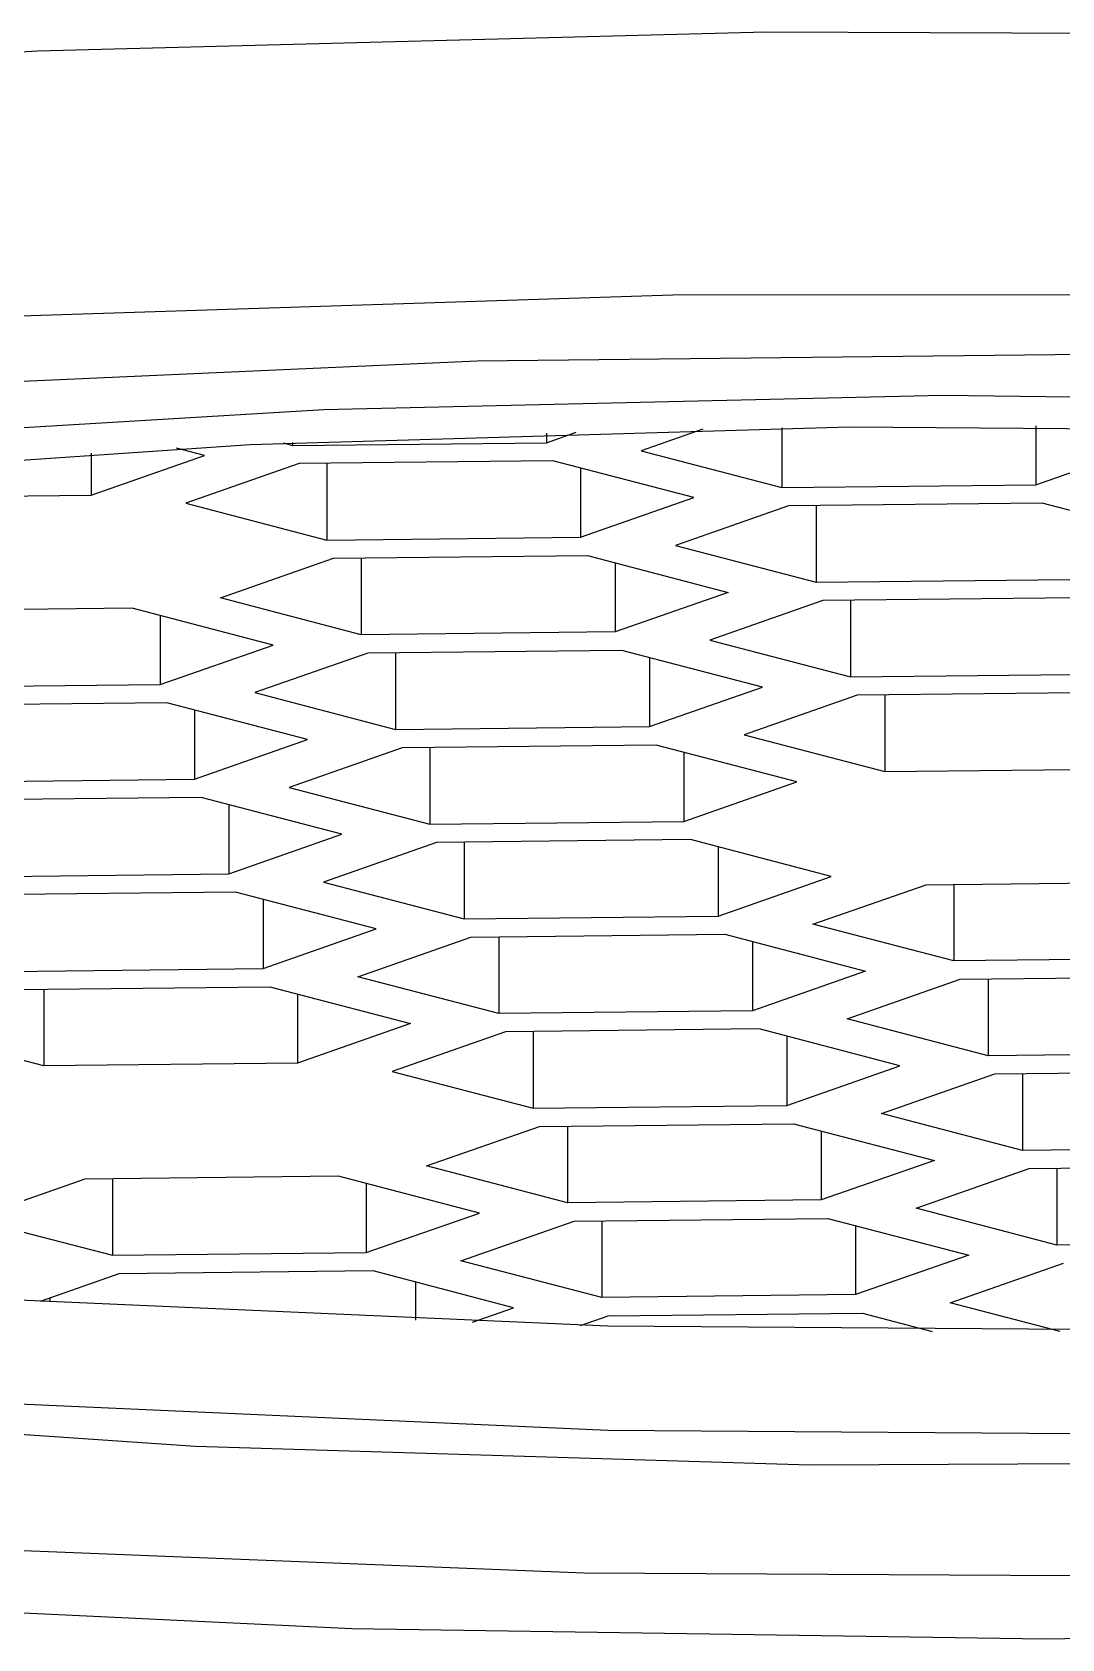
# Model space of a CAD drawing. Extents: x 14808 to 20058, y -13198 to -11680.
# Drawn here: x 19306.185 to 19306.915, y -12034.173 to -12033.034 of the extents above; entities that cross this region are included whole.
import ezdxf

# ---------------------------------------------------------------- set-up
doc = ezdxf.new("R2010")
doc.units = 0
doc.header["$LTSCALE"] = 7
doc.header["$MEASUREMENT"] = 0
doc.layers.add('Layer 5', color=7, linetype='CONTINUOUS')

# ---------------------------------------------------------------- blocks, each defined once
blk = doc.blocks.new('block 97')
at = {"layer": 'Layer 5', "color": 9, "lineweight": 25, "true_color": 0xc4c4c4}
blk.add_lwpolyline([(111.4468, 57.0019), (110.1418, 57.2857), (108.5729, 57.5262), (106.7869, 57.715), (104.8391, 57.848), (102.7886, 57.9196), (100.6974, 57.9286), (98.6296, 57.8742), (96.6473, 57.7584), (94.8104, 57.5841), (93.1761, 57.3574), (91.7932, 57.0852), (90.7032, 56.7752), (89.9404, 56.4369), (89.527, 56.0806), (89.4767, 55.7175), (89.7895, 55.3586), (90.0259, 55.2125)], dxfattribs=at)
blk = doc.blocks.new('block 99')
at = {"layer": 'Layer 5', "color": 9, "lineweight": 25, "true_color": 0xc4c4c4}
for points in [[(110.6144, 56.3376), (109.3797, 56.6043), (107.8907, 56.8289), (106.1944, 57.0039), (104.3457, 57.1231), (102.4048, 57.1831), (100.4328, 57.1817), (98.4932, 57.1197)], [(97.6195, 53.4899), (99.5219, 53.3997), (101.487, 53.37), (103.4507, 53.4017), (105.3496, 53.4941), (107.1239, 53.6436), (108.7155, 53.8455), (110.0742, 54.0935), (111.1553, 54.3801), (111.925, 54.6957), (112.3577, 55.0299), (112.4403, 55.3716), (112.1696, 55.7106), (111.5543, 56.0365), (110.6144, 56.3376)]]:
    blk.add_lwpolyline(points, dxfattribs=at)
blk = doc.blocks.new('block 100')
at = {"layer": 'Layer 5', "color": 9, "lineweight": 25, "true_color": 0xc4c4c4}
for points in [[(109.7814, 56.2412), (108.5832, 56.4975), (107.1273, 56.7097), (105.4668, 56.8703), (103.6609, 56.9736), (101.775, 57.0156), (99.8775, 56.995), (98.0371, 56.9123)], [(98.3272, 53.6305), (100.1813, 53.5575), (102.0816, 53.5471), (103.9592, 53.5988), (105.7458, 53.7118), (107.3774, 53.8813), (108.7954, 54.1011), (109.9475, 54.3636), (110.7922, 54.6599), (111.3, 54.9775), (111.4516, 55.3069), (111.2414, 55.6348), (110.6785, 55.9504), (109.7814, 56.2412)]]:
    blk.add_lwpolyline(points, dxfattribs=at)
blk = doc.blocks.new('block 101')
at = {"layer": 'Layer 5', "color": 9, "lineweight": 25, "true_color": 0xc4c4c4}
blk.add_lwpolyline([(108.7403, 56.2198), (107.6158, 56.4568), (106.2399, 56.6505), (104.6675, 56.7917), (102.9636, 56.8751), (101.1976, 56.8971), (99.442, 56.8572), (97.7691, 56.7566), (96.247, 56.5995), (94.9379, 56.3928), (93.8954, 56.144), (93.1623, 55.8643), (92.866, 55.6707)], dxfattribs=at)
blk = doc.blocks.new('block 102')
at = {"layer": 'Layer 5', "color": 9, "lineweight": 25, "true_color": 0xc4c4c4}
blk.add_lwpolyline([(92.9383, 55.0285), (93.0493, 54.9548), (93.7128, 54.6702), (94.6926, 54.4139), (95.9494, 54.1976), (97.4314, 54.0294), (99.0782, 53.9164), (100.8214, 53.8634), (102.5915, 53.8723), (104.3147, 53.9426), (105.9201, 54.0722), (107.3437, 54.2547), (108.5253, 54.4842), (109.4176, 54.7495), (109.6112, 54.8294)], dxfattribs=at)
blk = doc.blocks.new('block 104')
at = {"layer": 'Layer 5', "color": 9, "lineweight": 25, "true_color": 0xc4c4c4}
blk.add_lwpolyline([(97.6299, 56.6484), (99.2332, 56.7586), (100.9337, 56.8082), (102.657, 56.7958), (104.3271, 56.7214), (105.8726, 56.5884), (107.2245, 56.4024), (108.3234, 56.1716), (109.1227, 55.9063), (109.5871, 55.6176), (109.6953, 55.3186), (109.4438, 55.0223), (108.843, 54.7419), (107.919, 54.489), (106.7125, 54.2747), (105.2759, 54.1094), (103.6726, 53.9991), (101.9721, 53.9488), (100.2481, 53.9612), (98.578, 54.0356)], dxfattribs=at)
blk = doc.blocks.new('block 106')
at = {"layer": 'Layer 5', "color": 9, "lineweight": 25, "true_color": 0xc4c4c4}
blk.add_lwpolyline([(109.6574, 55.5239), (109.4438, 55.3179), (108.843, 55.0375), (107.919, 54.7846), (106.7125, 54.5703), (105.2759, 54.4043), (103.6726, 54.294), (101.9721, 54.2444), (100.2481, 54.2568), (98.578, 54.3312), (97.0332, 54.4642), (95.6813, 54.6502), (94.5817, 54.8811)], dxfattribs=at)
blk = doc.blocks.new('block 139')
at = {"layer": 'Layer 5', "color": 9, "lineweight": 25, "true_color": 0xc4c4c4}
blk.add_lwpolyline([(100.9702, 54.294), (101.1687, 54.2423)], dxfattribs=at)
blk = doc.blocks.new('block 140')
at = {"layer": 'Layer 5', "color": 9, "lineweight": 25, "true_color": 0xc4c4c4}
blk.add_lwpolyline([(100.2495, 54.2864), (100.9702, 54.294)], dxfattribs=at)
blk = doc.blocks.new('block 141')
at = {"layer": 'Layer 5', "color": 9, "lineweight": 25, "true_color": 0xc4c4c4}
blk.add_lwpolyline([(100.171, 54.2589), (100.2495, 54.2864)], dxfattribs=at)
blk = doc.blocks.new('block 142')
at = {"layer": 'Layer 5', "color": 9, "lineweight": 25, "true_color": 0xc4c4c4}
blk.add_lwpolyline([(99.8637, 54.2685), (99.9808, 54.3092)], dxfattribs=at)
blk = doc.blocks.new('block 143')
at = {"layer": 'Layer 5', "color": 9, "lineweight": 25, "true_color": 0xc4c4c4}
blk.add_lwpolyline([(99.9808, 54.3092), (99.5819, 54.4139)], dxfattribs=at)
blk = doc.blocks.new('block 144')
at = {"layer": 'Layer 5', "color": 9, "lineweight": 25, "true_color": 0xc4c4c4}
blk.add_lwpolyline([(99.5819, 54.4139), (98.8611, 54.4056)], dxfattribs=at)
blk = doc.blocks.new('block 145')
at = {"layer": 'Layer 5', "color": 9, "lineweight": 25, "true_color": 0xc4c4c4}
blk.add_lwpolyline([(98.8611, 54.4056), (98.6372, 54.3271)], dxfattribs=at)
blk = doc.blocks.new('block 177')
at = {"layer": 'Layer 5', "color": 9, "lineweight": 25, "true_color": 0xc4c4c4}
blk.add_lwpolyline([(99.3676, 55.003), (98.6476, 54.9954)], dxfattribs=at)
blk = doc.blocks.new('block 178')
at = {"layer": 'Layer 5', "color": 9, "lineweight": 25, "true_color": 0xc4c4c4}
blk.add_lwpolyline([(99.6887, 55.1153), (99.3676, 55.003)], dxfattribs=at)
blk = doc.blocks.new('block 179')
at = {"layer": 'Layer 5', "color": 9, "lineweight": 25, "true_color": 0xc4c4c4}
blk.add_lwpolyline([(99.289, 55.2194), (99.6887, 55.1153)], dxfattribs=at)
blk = doc.blocks.new('block 180')
at = {"layer": 'Layer 5', "color": 9, "lineweight": 25, "true_color": 0xc4c4c4}
blk.add_lwpolyline([(98.569, 55.2118), (99.289, 55.2194)], dxfattribs=at)
blk = doc.blocks.new('block 182')
at = {"layer": 'Layer 5', "color": 9, "lineweight": 25, "true_color": 0xc4c4c4}
blk.add_lwpolyline([(98.6476, 54.9954), (98.2479, 55.0995)], dxfattribs=at)
blk = doc.blocks.new('block 189')
at = {"layer": 'Layer 5', "color": 9, "lineweight": 25, "true_color": 0xc4c4c4}
blk.add_lwpolyline([(98.764, 54.6744), (98.4429, 54.562)], dxfattribs=at)
blk = doc.blocks.new('block 190')
at = {"layer": 'Layer 5', "color": 9, "lineweight": 25, "true_color": 0xc4c4c4}
blk.add_lwpolyline([(98.4429, 54.562), (98.8425, 54.458)], dxfattribs=at)
blk = doc.blocks.new('block 191')
at = {"layer": 'Layer 5', "color": 9, "lineweight": 25, "true_color": 0xc4c4c4}
blk.add_lwpolyline([(98.8425, 54.458), (99.5626, 54.4656)], dxfattribs=at)
blk = doc.blocks.new('block 192')
at = {"layer": 'Layer 5', "color": 9, "lineweight": 25, "true_color": 0xc4c4c4}
blk.add_lwpolyline([(99.5626, 54.4656), (99.8837, 54.5779)], dxfattribs=at)
blk = doc.blocks.new('block 193')
at = {"layer": 'Layer 5', "color": 9, "lineweight": 25, "true_color": 0xc4c4c4}
blk.add_lwpolyline([(99.8837, 54.5779), (99.484, 54.6826)], dxfattribs=at)
blk = doc.blocks.new('block 194')
at = {"layer": 'Layer 5', "color": 9, "lineweight": 25, "true_color": 0xc4c4c4}
blk.add_lwpolyline([(99.484, 54.6826), (98.764, 54.6744)], dxfattribs=at)
blk = doc.blocks.new('block 301')
at = {"layer": 'Layer 5', "color": 9, "lineweight": 25, "true_color": 0xc4c4c4}
blk.add_lwpolyline([(100.8297, 55.3978), (101.1508, 55.5094)], dxfattribs=at)
blk = doc.blocks.new('block 302')
at = {"layer": 'Layer 5', "color": 9, "lineweight": 25, "true_color": 0xc4c4c4}
blk.add_lwpolyline([(101.2293, 55.2931), (100.8297, 55.3978)], dxfattribs=at)
blk = doc.blocks.new('block 303')
at = {"layer": 'Layer 5', "color": 9, "lineweight": 25, "true_color": 0xc4c4c4}
blk.add_lwpolyline([(101.95, 55.3014), (101.2293, 55.2931)], dxfattribs=at)
blk = doc.blocks.new('block 306')
at = {"layer": 'Layer 5', "color": 9, "lineweight": 25, "true_color": 0xc4c4c4}
blk.add_lwpolyline([(101.1508, 55.5094), (101.8708, 55.5177)], dxfattribs=at)
blk = doc.blocks.new('block 325')
at = {"layer": 'Layer 5', "color": 9, "lineweight": 25, "true_color": 0xc4c4c4}
blk.add_lwpolyline([(100.9275, 55.1291), (101.2479, 55.2414)], dxfattribs=at)
blk = doc.blocks.new('block 326')
at = {"layer": 'Layer 5', "color": 9, "lineweight": 25, "true_color": 0xc4c4c4}
blk.add_lwpolyline([(101.3271, 55.0244), (100.9275, 55.1291)], dxfattribs=at)
blk = doc.blocks.new('block 327')
at = {"layer": 'Layer 5', "color": 9, "lineweight": 25, "true_color": 0xc4c4c4}
blk.add_lwpolyline([(102.0472, 55.0326), (101.3271, 55.0244)], dxfattribs=at)
blk = doc.blocks.new('block 330')
at = {"layer": 'Layer 5', "color": 9, "lineweight": 25, "true_color": 0xc4c4c4}
blk.add_lwpolyline([(101.2479, 55.2414), (101.9686, 55.249)], dxfattribs=at)
blk = doc.blocks.new('block 331')
at = {"layer": 'Layer 5', "color": 9, "lineweight": 25, "true_color": 0xc4c4c4}
blk.add_lwpolyline([(99.5391, 55.2483), (99.8595, 55.3606)], dxfattribs=at)
blk = doc.blocks.new('block 332')
at = {"layer": 'Layer 5', "color": 9, "lineweight": 25, "true_color": 0xc4c4c4}
blk.add_lwpolyline([(99.9388, 55.1443), (99.5391, 55.2483)], dxfattribs=at)
blk = doc.blocks.new('block 333')
at = {"layer": 'Layer 5', "color": 9, "lineweight": 25, "true_color": 0xc4c4c4}
blk.add_lwpolyline([(100.6588, 55.1518), (99.9388, 55.1443)], dxfattribs=at)
blk = doc.blocks.new('block 334')
at = {"layer": 'Layer 5', "color": 9, "lineweight": 25, "true_color": 0xc4c4c4}
blk.add_lwpolyline([(100.9792, 55.2642), (100.6588, 55.1518)], dxfattribs=at)
blk = doc.blocks.new('block 335')
at = {"layer": 'Layer 5', "color": 9, "lineweight": 25, "true_color": 0xc4c4c4}
blk.add_lwpolyline([(100.5803, 55.3689), (100.9792, 55.2642)], dxfattribs=at)
blk = doc.blocks.new('block 336')
at = {"layer": 'Layer 5', "color": 9, "lineweight": 25, "true_color": 0xc4c4c4}
blk.add_lwpolyline([(99.8595, 55.3606), (100.5803, 55.3689)], dxfattribs=at)
blk = doc.blocks.new('block 349')
at = {"layer": 'Layer 5', "color": 9, "lineweight": 25, "true_color": 0xc4c4c4}
blk.add_lwpolyline([(101.0247, 54.8604), (101.3458, 54.9727)], dxfattribs=at)
blk = doc.blocks.new('block 350')
at = {"layer": 'Layer 5', "color": 9, "lineweight": 25, "true_color": 0xc4c4c4}
blk.add_lwpolyline([(101.4243, 54.7557), (101.0247, 54.8604)], dxfattribs=at)
blk = doc.blocks.new('block 351')
at = {"layer": 'Layer 5', "color": 9, "lineweight": 25, "true_color": 0xc4c4c4}
blk.add_lwpolyline([(102.145, 54.7639), (101.4243, 54.7557)], dxfattribs=at)
blk = doc.blocks.new('block 354')
at = {"layer": 'Layer 5', "color": 9, "lineweight": 25, "true_color": 0xc4c4c4}
blk.add_lwpolyline([(101.3458, 54.9727), (102.0658, 54.9803)], dxfattribs=at)
blk = doc.blocks.new('block 361')
at = {"layer": 'Layer 5', "color": 9, "lineweight": 25, "true_color": 0xc4c4c4}
blk.add_lwpolyline([(101.1225, 54.5917), (101.4436, 54.704)], dxfattribs=at)
blk = doc.blocks.new('block 362')
at = {"layer": 'Layer 5', "color": 9, "lineweight": 25, "true_color": 0xc4c4c4}
blk.add_lwpolyline([(101.5221, 54.4869), (101.1225, 54.5917)], dxfattribs=at)
blk = doc.blocks.new('block 363')
at = {"layer": 'Layer 5', "color": 9, "lineweight": 25, "true_color": 0xc4c4c4}
blk.add_lwpolyline([(102.2422, 54.4952), (101.5221, 54.4869)], dxfattribs=at)
blk = doc.blocks.new('block 366')
at = {"layer": 'Layer 5', "color": 9, "lineweight": 25, "true_color": 0xc4c4c4}
blk.add_lwpolyline([(101.4436, 54.704), (102.1636, 54.7116)], dxfattribs=at)
blk = doc.blocks.new('block 367')
at = {"layer": 'Layer 5', "color": 9, "lineweight": 25, "true_color": 0xc4c4c4}
blk.add_lwpolyline([(99.7341, 54.7116), (100.0545, 54.8239)], dxfattribs=at)
blk = doc.blocks.new('block 368')
at = {"layer": 'Layer 5', "color": 9, "lineweight": 25, "true_color": 0xc4c4c4}
blk.add_lwpolyline([(100.1338, 54.6068), (99.7341, 54.7116)], dxfattribs=at)
blk = doc.blocks.new('block 369')
at = {"layer": 'Layer 5', "color": 9, "lineweight": 25, "true_color": 0xc4c4c4}
blk.add_lwpolyline([(100.8538, 54.6151), (100.1338, 54.6068)], dxfattribs=at)
blk = doc.blocks.new('block 370')
at = {"layer": 'Layer 5', "color": 9, "lineweight": 25, "true_color": 0xc4c4c4}
blk.add_lwpolyline([(101.1749, 54.7267), (100.8538, 54.6151)], dxfattribs=at)
blk = doc.blocks.new('block 371')
at = {"layer": 'Layer 5', "color": 9, "lineweight": 25, "true_color": 0xc4c4c4}
blk.add_lwpolyline([(100.7752, 54.8315), (101.1749, 54.7267)], dxfattribs=at)
blk = doc.blocks.new('block 372')
at = {"layer": 'Layer 5', "color": 9, "lineweight": 25, "true_color": 0xc4c4c4}
blk.add_lwpolyline([(100.0545, 54.8239), (100.7752, 54.8315)], dxfattribs=at)
blk = doc.blocks.new('block 379')
at = {"layer": 'Layer 5', "color": 9, "lineweight": 25, "true_color": 0xc4c4c4}
blk.add_lwpolyline([(101.2197, 54.323), (101.5407, 54.4353)], dxfattribs=at)
blk = doc.blocks.new('block 380')
at = {"layer": 'Layer 5', "color": 9, "lineweight": 25, "true_color": 0xc4c4c4}
blk.add_lwpolyline([(101.5318, 54.2417), (101.2197, 54.323)], dxfattribs=at)
blk = doc.blocks.new('block 384')
at = {"layer": 'Layer 5', "color": 9, "lineweight": 25, "true_color": 0xc4c4c4}
blk.add_lwpolyline([(99.8313, 54.4428), (100.1524, 54.5552)], dxfattribs=at)
blk = doc.blocks.new('block 385')
at = {"layer": 'Layer 5', "color": 9, "lineweight": 25, "true_color": 0xc4c4c4}
blk.add_lwpolyline([(100.2309, 54.3381), (99.8313, 54.4428)], dxfattribs=at)
blk = doc.blocks.new('block 386')
at = {"layer": 'Layer 5', "color": 9, "lineweight": 25, "true_color": 0xc4c4c4}
blk.add_lwpolyline([(100.9509, 54.3464), (100.2309, 54.3381)], dxfattribs=at)
blk = doc.blocks.new('block 387')
at = {"layer": 'Layer 5', "color": 9, "lineweight": 25, "true_color": 0xc4c4c4}
blk.add_lwpolyline([(101.272, 54.4587), (100.9509, 54.3464)], dxfattribs=at)
blk = doc.blocks.new('block 388')
at = {"layer": 'Layer 5', "color": 9, "lineweight": 25, "true_color": 0xc4c4c4}
blk.add_lwpolyline([(100.8724, 54.5627), (101.272, 54.4587)], dxfattribs=at)
blk = doc.blocks.new('block 389')
at = {"layer": 'Layer 5', "color": 9, "lineweight": 25, "true_color": 0xc4c4c4}
blk.add_lwpolyline([(100.1524, 54.5552), (100.8724, 54.5627)], dxfattribs=at)
blk = doc.blocks.new('block 396')
at = {"layer": 'Layer 5', "color": 9, "lineweight": 25, "true_color": 0xc4c4c4}
blk.add_lwpolyline([(99.3269, 56.7628), (99.3531, 56.7559)], dxfattribs=at)
blk = doc.blocks.new('block 397')
at = {"layer": 'Layer 5', "color": 9, "lineweight": 25, "true_color": 0xc4c4c4}
blk.add_lwpolyline([(99.3531, 56.7559), (100.0738, 56.7635)], dxfattribs=at)
blk = doc.blocks.new('block 398')
at = {"layer": 'Layer 5', "color": 9, "lineweight": 25, "true_color": 0xc4c4c4}
blk.add_lwpolyline([(100.0738, 56.7635), (100.1586, 56.7931)], dxfattribs=at)
blk = doc.blocks.new('block 409')
at = {"layer": 'Layer 5', "color": 9, "lineweight": 25, "true_color": 0xc4c4c4}
blk.add_lwpolyline([(100.5176, 56.802), (100.3425, 56.7407)], dxfattribs=at)
blk = doc.blocks.new('block 410')
at = {"layer": 'Layer 5', "color": 9, "lineweight": 25, "true_color": 0xc4c4c4}
blk.add_lwpolyline([(100.3425, 56.7407), (100.7415, 56.636)], dxfattribs=at)
blk = doc.blocks.new('block 411')
at = {"layer": 'Layer 5', "color": 9, "lineweight": 25, "true_color": 0xc4c4c4}
blk.add_lwpolyline([(100.7415, 56.636), (101.4622, 56.6443)], dxfattribs=at)
blk = doc.blocks.new('block 412')
at = {"layer": 'Layer 5', "color": 9, "lineweight": 25, "true_color": 0xc4c4c4}
blk.add_lwpolyline([(101.4622, 56.6443), (101.7826, 56.7566)], dxfattribs=at)
blk = doc.blocks.new('block 414')
at = {"layer": 'Layer 5', "color": 9, "lineweight": 25, "true_color": 0xc4c4c4}
blk.add_lwpolyline([(99.3724, 56.7042), (99.0513, 56.5919)], dxfattribs=at)
blk = doc.blocks.new('block 415')
at = {"layer": 'Layer 5', "color": 9, "lineweight": 25, "true_color": 0xc4c4c4}
blk.add_lwpolyline([(99.0513, 56.5919), (99.4509, 56.4872)], dxfattribs=at)
blk = doc.blocks.new('block 416')
at = {"layer": 'Layer 5', "color": 9, "lineweight": 25, "true_color": 0xc4c4c4}
blk.add_lwpolyline([(99.4509, 56.4872), (100.171, 56.4954)], dxfattribs=at)
blk = doc.blocks.new('block 417')
at = {"layer": 'Layer 5', "color": 9, "lineweight": 25, "true_color": 0xc4c4c4}
blk.add_lwpolyline([(100.171, 56.4954), (100.4921, 56.6077)], dxfattribs=at)
blk = doc.blocks.new('block 418')
at = {"layer": 'Layer 5', "color": 9, "lineweight": 25, "true_color": 0xc4c4c4}
blk.add_lwpolyline([(100.4921, 56.6077), (100.0924, 56.7118)], dxfattribs=at)
blk = doc.blocks.new('block 419')
at = {"layer": 'Layer 5', "color": 9, "lineweight": 25, "true_color": 0xc4c4c4}
blk.add_lwpolyline([(100.0924, 56.7118), (99.3724, 56.7042)], dxfattribs=at)
blk = doc.blocks.new('block 447')
at = {"layer": 'Layer 5', "color": 9, "lineweight": 25, "true_color": 0xc4c4c4}
blk.add_lwpolyline([(100.7608, 56.5843), (100.4397, 56.472)], dxfattribs=at)
blk = doc.blocks.new('block 448')
at = {"layer": 'Layer 5', "color": 9, "lineweight": 25, "true_color": 0xc4c4c4}
blk.add_lwpolyline([(100.4397, 56.472), (100.8393, 56.368)], dxfattribs=at)
blk = doc.blocks.new('block 449')
at = {"layer": 'Layer 5', "color": 9, "lineweight": 25, "true_color": 0xc4c4c4}
blk.add_lwpolyline([(100.8393, 56.368), (101.5593, 56.3755)], dxfattribs=at)
blk = doc.blocks.new('block 451')
at = {"layer": 'Layer 5', "color": 9, "lineweight": 25, "true_color": 0xc4c4c4}
blk.add_lwpolyline([(101.8804, 56.4879), (101.4808, 56.5919)], dxfattribs=at)
blk = doc.blocks.new('block 452')
at = {"layer": 'Layer 5', "color": 9, "lineweight": 25, "true_color": 0xc4c4c4}
blk.add_lwpolyline([(101.4808, 56.5919), (100.7608, 56.5843)], dxfattribs=at)
blk = doc.blocks.new('block 487')
at = {"layer": 'Layer 5', "color": 9, "lineweight": 25, "true_color": 0xc4c4c4}
blk.add_lwpolyline([(100.8579, 56.3156), (100.5375, 56.2033)], dxfattribs=at)
blk = doc.blocks.new('block 488')
at = {"layer": 'Layer 5', "color": 9, "lineweight": 25, "true_color": 0xc4c4c4}
blk.add_lwpolyline([(100.5375, 56.2033), (100.9365, 56.0992)], dxfattribs=at)
blk = doc.blocks.new('block 489')
at = {"layer": 'Layer 5', "color": 9, "lineweight": 25, "true_color": 0xc4c4c4}
blk.add_lwpolyline([(100.9365, 56.0992), (101.6572, 56.1068)], dxfattribs=at)
blk = doc.blocks.new('block 492')
at = {"layer": 'Layer 5', "color": 9, "lineweight": 25, "true_color": 0xc4c4c4}
blk.add_lwpolyline([(101.5786, 56.3232), (100.8579, 56.3156)], dxfattribs=at)
blk = doc.blocks.new('block 493')
at = {"layer": 'Layer 5', "color": 9, "lineweight": 25, "true_color": 0xc4c4c4}
blk.add_lwpolyline([(99.5674, 56.1668), (99.2463, 56.0545)], dxfattribs=at)
blk = doc.blocks.new('block 494')
at = {"layer": 'Layer 5', "color": 9, "lineweight": 25, "true_color": 0xc4c4c4}
blk.add_lwpolyline([(99.2463, 56.0545), (99.6459, 55.9497)], dxfattribs=at)
blk = doc.blocks.new('block 495')
at = {"layer": 'Layer 5', "color": 9, "lineweight": 25, "true_color": 0xc4c4c4}
blk.add_lwpolyline([(99.6459, 55.9497), (100.366, 55.958)], dxfattribs=at)
blk = doc.blocks.new('block 496')
at = {"layer": 'Layer 5', "color": 9, "lineweight": 25, "true_color": 0xc4c4c4}
blk.add_lwpolyline([(100.366, 55.958), (100.687, 56.0703)], dxfattribs=at)
blk = doc.blocks.new('block 497')
at = {"layer": 'Layer 5', "color": 9, "lineweight": 25, "true_color": 0xc4c4c4}
blk.add_lwpolyline([(100.687, 56.0703), (100.2874, 56.1743)], dxfattribs=at)
blk = doc.blocks.new('block 498')
at = {"layer": 'Layer 5', "color": 9, "lineweight": 25, "true_color": 0xc4c4c4}
blk.add_lwpolyline([(100.2874, 56.1743), (99.5674, 56.1668)], dxfattribs=at)
blk = doc.blocks.new('block 501')
at = {"layer": 'Layer 5', "color": 9, "lineweight": 25, "true_color": 0xc4c4c4}
blk.add_lwpolyline([(98.3547, 55.8009), (99.0754, 55.8092)], dxfattribs=at)
blk = doc.blocks.new('block 502')
at = {"layer": 'Layer 5', "color": 9, "lineweight": 25, "true_color": 0xc4c4c4}
blk.add_lwpolyline([(99.0754, 55.8092), (99.3958, 55.9215)], dxfattribs=at)
blk = doc.blocks.new('block 503')
at = {"layer": 'Layer 5', "color": 9, "lineweight": 25, "true_color": 0xc4c4c4}
blk.add_lwpolyline([(99.3958, 55.9215), (98.9969, 56.0255)], dxfattribs=at)
blk = doc.blocks.new('block 504')
at = {"layer": 'Layer 5', "color": 9, "lineweight": 25, "true_color": 0xc4c4c4}
blk.add_lwpolyline([(98.9969, 56.0255), (98.2762, 56.0179)], dxfattribs=at)
blk = doc.blocks.new('block 545')
at = {"layer": 'Layer 5', "color": 9, "lineweight": 25, "true_color": 0xc4c4c4}
blk.add_lwpolyline([(100.9558, 56.0469), (100.6347, 55.9346)], dxfattribs=at)
blk = doc.blocks.new('block 546')
at = {"layer": 'Layer 5', "color": 9, "lineweight": 25, "true_color": 0xc4c4c4}
blk.add_lwpolyline([(100.6347, 55.9346), (101.0343, 55.8305)], dxfattribs=at)
blk = doc.blocks.new('block 547')
at = {"layer": 'Layer 5', "color": 9, "lineweight": 25, "true_color": 0xc4c4c4}
blk.add_lwpolyline([(101.0343, 55.8305), (101.7543, 55.8381)], dxfattribs=at)
blk = doc.blocks.new('block 550')
at = {"layer": 'Layer 5', "color": 9, "lineweight": 25, "true_color": 0xc4c4c4}
blk.add_lwpolyline([(101.6758, 56.0551), (100.9558, 56.0469)], dxfattribs=at)
blk = doc.blocks.new('block 551')
at = {"layer": 'Layer 5', "color": 9, "lineweight": 25, "true_color": 0xc4c4c4}
blk.add_lwpolyline([(99.6645, 55.8981), (99.3442, 55.7857)], dxfattribs=at)
blk = doc.blocks.new('block 552')
at = {"layer": 'Layer 5', "color": 9, "lineweight": 25, "true_color": 0xc4c4c4}
blk.add_lwpolyline([(99.3442, 55.7857), (99.7431, 55.6817)], dxfattribs=at)
blk = doc.blocks.new('block 553')
at = {"layer": 'Layer 5', "color": 9, "lineweight": 25, "true_color": 0xc4c4c4}
blk.add_lwpolyline([(99.7431, 55.6817), (100.4638, 55.6893)], dxfattribs=at)
blk = doc.blocks.new('block 554')
at = {"layer": 'Layer 5', "color": 9, "lineweight": 25, "true_color": 0xc4c4c4}
blk.add_lwpolyline([(100.4638, 55.6893), (100.7842, 55.8016)], dxfattribs=at)
blk = doc.blocks.new('block 555')
at = {"layer": 'Layer 5', "color": 9, "lineweight": 25, "true_color": 0xc4c4c4}
blk.add_lwpolyline([(100.7842, 55.8016), (100.3853, 55.9056)], dxfattribs=at)
blk = doc.blocks.new('block 556')
at = {"layer": 'Layer 5', "color": 9, "lineweight": 25, "true_color": 0xc4c4c4}
blk.add_lwpolyline([(100.3853, 55.9056), (99.6645, 55.8981)], dxfattribs=at)
blk = doc.blocks.new('block 559')
at = {"layer": 'Layer 5', "color": 9, "lineweight": 25, "true_color": 0xc4c4c4}
blk.add_lwpolyline([(98.4526, 55.5322), (99.1726, 55.5405)], dxfattribs=at)
blk = doc.blocks.new('block 560')
at = {"layer": 'Layer 5', "color": 9, "lineweight": 25, "true_color": 0xc4c4c4}
blk.add_lwpolyline([(99.1726, 55.5405), (99.4937, 55.6528)], dxfattribs=at)
blk = doc.blocks.new('block 561')
at = {"layer": 'Layer 5', "color": 9, "lineweight": 25, "true_color": 0xc4c4c4}
blk.add_lwpolyline([(99.4937, 55.6528), (99.094, 55.7568)], dxfattribs=at)
blk = doc.blocks.new('block 562')
at = {"layer": 'Layer 5', "color": 9, "lineweight": 25, "true_color": 0xc4c4c4}
blk.add_lwpolyline([(99.094, 55.7568), (98.374, 55.7492)], dxfattribs=at)
blk = doc.blocks.new('block 581')
at = {"layer": 'Layer 5', "color": 9, "lineweight": 25, "true_color": 0xc4c4c4}
blk.add_lwpolyline([(99.6363, 54.9796), (100.0359, 54.8755)], dxfattribs=at)
blk = doc.blocks.new('block 582')
at = {"layer": 'Layer 5', "color": 9, "lineweight": 25, "true_color": 0xc4c4c4}
blk.add_lwpolyline([(100.0359, 54.8755), (100.756, 54.8831)], dxfattribs=at)
blk = doc.blocks.new('block 583')
at = {"layer": 'Layer 5', "color": 9, "lineweight": 25, "true_color": 0xc4c4c4}
blk.add_lwpolyline([(100.756, 54.8831), (101.077, 54.9954)], dxfattribs=at)
blk = doc.blocks.new('block 584')
at = {"layer": 'Layer 5', "color": 9, "lineweight": 25, "true_color": 0xc4c4c4}
blk.add_lwpolyline([(101.077, 54.9954), (100.6774, 55.1002)], dxfattribs=at)
blk = doc.blocks.new('block 585')
at = {"layer": 'Layer 5', "color": 9, "lineweight": 25, "true_color": 0xc4c4c4}
blk.add_lwpolyline([(100.6774, 55.1002), (99.9574, 55.0919)], dxfattribs=at)
blk = doc.blocks.new('block 586')
at = {"layer": 'Layer 5', "color": 9, "lineweight": 25, "true_color": 0xc4c4c4}
blk.add_lwpolyline([(99.9574, 55.0919), (99.6363, 54.9796)], dxfattribs=at)
blk = doc.blocks.new('block 598')
at = {"layer": 'Layer 5', "color": 9, "lineweight": 25, "true_color": 0xc4c4c4}
blk.add_lwpolyline([(98.0626, 56.6071), (98.7826, 56.6146)], dxfattribs=at)
blk = doc.blocks.new('block 599')
at = {"layer": 'Layer 5', "color": 9, "lineweight": 25, "true_color": 0xc4c4c4}
blk.add_lwpolyline([(98.7826, 56.6146), (99.1037, 56.7269)], dxfattribs=at)
blk = doc.blocks.new('block 600')
at = {"layer": 'Layer 5', "color": 9, "lineweight": 25, "true_color": 0xc4c4c4}
blk.add_lwpolyline([(99.1037, 56.7269), (99.0244, 56.7476)], dxfattribs=at)
blk = doc.blocks.new('block 607')
at = {"layer": 'Layer 5', "color": 9, "lineweight": 25, "true_color": 0xc4c4c4}
blk.add_lwpolyline([(99.1492, 56.3232), (99.4696, 56.4355)], dxfattribs=at)
blk = doc.blocks.new('block 608')
at = {"layer": 'Layer 5', "color": 9, "lineweight": 25, "true_color": 0xc4c4c4}
blk.add_lwpolyline([(99.5481, 56.2184), (99.1492, 56.3232)], dxfattribs=at)
blk = doc.blocks.new('block 609')
at = {"layer": 'Layer 5', "color": 9, "lineweight": 25, "true_color": 0xc4c4c4}
blk.add_lwpolyline([(100.2688, 56.2267), (99.5481, 56.2184)], dxfattribs=at)
blk = doc.blocks.new('block 610')
at = {"layer": 'Layer 5', "color": 9, "lineweight": 25, "true_color": 0xc4c4c4}
blk.add_lwpolyline([(100.5892, 56.339), (100.2688, 56.2267)], dxfattribs=at)
blk = doc.blocks.new('block 611')
at = {"layer": 'Layer 5', "color": 9, "lineweight": 25, "true_color": 0xc4c4c4}
blk.add_lwpolyline([(100.1903, 56.4431), (100.5892, 56.339)], dxfattribs=at)
blk = doc.blocks.new('block 612')
at = {"layer": 'Layer 5', "color": 9, "lineweight": 25, "true_color": 0xc4c4c4}
blk.add_lwpolyline([(99.4696, 56.4355), (100.1903, 56.4431)], dxfattribs=at)
blk = doc.blocks.new('block 613')
at = {"layer": 'Layer 5', "color": 9, "lineweight": 25, "true_color": 0xc4c4c4}
blk.add_lwpolyline([(98.899, 56.2942), (98.179, 56.286)], dxfattribs=at)
blk = doc.blocks.new('block 616')
at = {"layer": 'Layer 5', "color": 9, "lineweight": 25, "true_color": 0xc4c4c4}
blk.add_lwpolyline([(98.2576, 56.0696), (98.9776, 56.0779)], dxfattribs=at)
blk = doc.blocks.new('block 617')
at = {"layer": 'Layer 5', "color": 9, "lineweight": 25, "true_color": 0xc4c4c4}
blk.add_lwpolyline([(98.9776, 56.0779), (99.2987, 56.1895)], dxfattribs=at)
blk = doc.blocks.new('block 618')
at = {"layer": 'Layer 5', "color": 9, "lineweight": 25, "true_color": 0xc4c4c4}
blk.add_lwpolyline([(99.2987, 56.1895), (98.899, 56.2942)], dxfattribs=at)
blk = doc.blocks.new('block 625')
at = {"layer": 'Layer 5', "color": 9, "lineweight": 25, "true_color": 0xc4c4c4}
blk.add_lwpolyline([(99.7624, 55.6293), (99.4413, 55.517)], dxfattribs=at)
blk = doc.blocks.new('block 626')
at = {"layer": 'Layer 5', "color": 9, "lineweight": 25, "true_color": 0xc4c4c4}
blk.add_lwpolyline([(99.4413, 55.517), (99.8409, 55.413)], dxfattribs=at)
blk = doc.blocks.new('block 627')
at = {"layer": 'Layer 5', "color": 9, "lineweight": 25, "true_color": 0xc4c4c4}
blk.add_lwpolyline([(99.8409, 55.413), (100.561, 55.4206)], dxfattribs=at)
blk = doc.blocks.new('block 628')
at = {"layer": 'Layer 5', "color": 9, "lineweight": 25, "true_color": 0xc4c4c4}
blk.add_lwpolyline([(100.561, 55.4206), (100.882, 55.5329)], dxfattribs=at)
blk = doc.blocks.new('block 629')
at = {"layer": 'Layer 5', "color": 9, "lineweight": 25, "true_color": 0xc4c4c4}
blk.add_lwpolyline([(100.882, 55.5329), (100.4824, 55.6376)], dxfattribs=at)
blk = doc.blocks.new('block 630')
at = {"layer": 'Layer 5', "color": 9, "lineweight": 25, "true_color": 0xc4c4c4}
blk.add_lwpolyline([(100.4824, 55.6376), (99.7624, 55.6293)], dxfattribs=at)
blk = doc.blocks.new('block 633')
at = {"layer": 'Layer 5', "color": 9, "lineweight": 25, "true_color": 0xc4c4c4}
blk.add_lwpolyline([(98.5497, 55.2635), (99.2704, 55.2717)], dxfattribs=at)
blk = doc.blocks.new('block 634')
at = {"layer": 'Layer 5', "color": 9, "lineweight": 25, "true_color": 0xc4c4c4}
blk.add_lwpolyline([(99.2704, 55.2717), (99.5908, 55.384)], dxfattribs=at)
blk = doc.blocks.new('block 635')
at = {"layer": 'Layer 5', "color": 9, "lineweight": 25, "true_color": 0xc4c4c4}
blk.add_lwpolyline([(99.5908, 55.384), (99.1919, 55.4881)], dxfattribs=at)
blk = doc.blocks.new('block 636')
at = {"layer": 'Layer 5', "color": 9, "lineweight": 25, "true_color": 0xc4c4c4}
blk.add_lwpolyline([(99.1919, 55.4881), (98.4712, 55.4805)], dxfattribs=at)
blk = doc.blocks.new('block 658')
at = {"layer": 'Layer 5', "color": 9, "lineweight": 25, "true_color": 0xc4c4c4}
blk.add_lwpolyline([(100.0738, 56.791), (100.0738, 56.7635)], dxfattribs=at)
blk = doc.blocks.new('block 659')
at = {"layer": 'Layer 5', "color": 9, "lineweight": 25, "true_color": 0xc4c4c4}
blk.add_lwpolyline([(99.3531, 56.7641), (99.3531, 56.7559)], dxfattribs=at)
blk = doc.blocks.new('block 662')
at = {"layer": 'Layer 5', "color": 9, "lineweight": 25, "true_color": 0xc4c4c4}
blk.add_lwpolyline([(101.4622, 56.811), (101.4622, 56.6443)], dxfattribs=at)
blk = doc.blocks.new('block 663')
at = {"layer": 'Layer 5', "color": 9, "lineweight": 25, "true_color": 0xc4c4c4}
blk.add_lwpolyline([(100.7415, 56.8062), (100.7415, 56.636)], dxfattribs=at)
blk = doc.blocks.new('block 664')
at = {"layer": 'Layer 5', "color": 9, "lineweight": 25, "true_color": 0xc4c4c4}
blk.add_lwpolyline([(98.7826, 56.7338), (98.7826, 56.6146)], dxfattribs=at)
blk = doc.blocks.new('block 670')
at = {"layer": 'Layer 5', "color": 9, "lineweight": 25, "true_color": 0xc4c4c4}
blk.add_lwpolyline([(100.171, 56.6911), (100.171, 56.4954)], dxfattribs=at)
blk = doc.blocks.new('block 671')
at = {"layer": 'Layer 5', "color": 9, "lineweight": 25, "true_color": 0xc4c4c4}
blk.add_lwpolyline([(99.4509, 56.7049), (99.4509, 56.4872)], dxfattribs=at)
blk = doc.blocks.new('block 679')
at = {"layer": 'Layer 5', "color": 9, "lineweight": 25, "true_color": 0xc4c4c4}
blk.add_lwpolyline([(100.8393, 56.585), (100.8393, 56.368)], dxfattribs=at)
blk = doc.blocks.new('block 687')
at = {"layer": 'Layer 5', "color": 9, "lineweight": 25, "true_color": 0xc4c4c4}
blk.add_lwpolyline([(100.2688, 56.4224), (100.2688, 56.2267)], dxfattribs=at)
blk = doc.blocks.new('block 688')
at = {"layer": 'Layer 5', "color": 9, "lineweight": 25, "true_color": 0xc4c4c4}
blk.add_lwpolyline([(99.5481, 56.4362), (99.5481, 56.2184)], dxfattribs=at)
blk = doc.blocks.new('block 697')
at = {"layer": 'Layer 5', "color": 9, "lineweight": 25, "true_color": 0xc4c4c4}
blk.add_lwpolyline([(100.9365, 56.3163), (100.9365, 56.0992)], dxfattribs=at)
blk = doc.blocks.new('block 698')
at = {"layer": 'Layer 5', "color": 9, "lineweight": 25, "true_color": 0xc4c4c4}
blk.add_lwpolyline([(98.9776, 56.2736), (98.9776, 56.0779)], dxfattribs=at)
blk = doc.blocks.new('block 708')
at = {"layer": 'Layer 5', "color": 9, "lineweight": 25, "true_color": 0xc4c4c4}
blk.add_lwpolyline([(100.366, 56.1537), (100.366, 55.958)], dxfattribs=at)
blk = doc.blocks.new('block 709')
at = {"layer": 'Layer 5', "color": 9, "lineweight": 25, "true_color": 0xc4c4c4}
blk.add_lwpolyline([(99.6459, 56.1675), (99.6459, 55.9497)], dxfattribs=at)
blk = doc.blocks.new('block 720')
at = {"layer": 'Layer 5', "color": 9, "lineweight": 25, "true_color": 0xc4c4c4}
blk.add_lwpolyline([(101.0343, 56.0476), (101.0343, 55.8305)], dxfattribs=at)
blk = doc.blocks.new('block 721')
at = {"layer": 'Layer 5', "color": 9, "lineweight": 25, "true_color": 0xc4c4c4}
blk.add_lwpolyline([(99.0754, 56.0049), (99.0754, 55.8092)], dxfattribs=at)
blk = doc.blocks.new('block 732')
at = {"layer": 'Layer 5', "color": 9, "lineweight": 25, "true_color": 0xc4c4c4}
blk.add_lwpolyline([(100.4638, 55.8856), (100.4638, 55.6893)], dxfattribs=at)
blk = doc.blocks.new('block 733')
at = {"layer": 'Layer 5', "color": 9, "lineweight": 25, "true_color": 0xc4c4c4}
blk.add_lwpolyline([(99.7431, 55.8987), (99.7431, 55.6817)], dxfattribs=at)
blk = doc.blocks.new('block 741')
at = {"layer": 'Layer 5', "color": 9, "lineweight": 25, "true_color": 0xc4c4c4}
blk.add_lwpolyline([(99.1726, 55.7361), (99.1726, 55.5405)], dxfattribs=at)
blk = doc.blocks.new('block 752')
at = {"layer": 'Layer 5', "color": 9, "lineweight": 25, "true_color": 0xc4c4c4}
blk.add_lwpolyline([(100.561, 55.6169), (100.561, 55.4206)], dxfattribs=at)
blk = doc.blocks.new('block 753')
at = {"layer": 'Layer 5', "color": 9, "lineweight": 25, "true_color": 0xc4c4c4}
blk.add_lwpolyline([(99.8409, 55.63), (99.8409, 55.413)], dxfattribs=at)
blk = doc.blocks.new('block 764')
at = {"layer": 'Layer 5', "color": 9, "lineweight": 25, "true_color": 0xc4c4c4}
blk.add_lwpolyline([(101.2293, 55.5108), (101.2293, 55.2931)], dxfattribs=at)
blk = doc.blocks.new('block 765')
at = {"layer": 'Layer 5', "color": 9, "lineweight": 25, "true_color": 0xc4c4c4}
blk.add_lwpolyline([(99.2704, 55.4681), (99.2704, 55.2717)], dxfattribs=at)
blk = doc.blocks.new('block 776')
at = {"layer": 'Layer 5', "color": 9, "lineweight": 25, "true_color": 0xc4c4c4}
blk.add_lwpolyline([(100.6588, 55.3482), (100.6588, 55.1518)], dxfattribs=at)
blk = doc.blocks.new('block 777')
at = {"layer": 'Layer 5', "color": 9, "lineweight": 25, "true_color": 0xc4c4c4}
blk.add_lwpolyline([(99.9388, 55.362), (99.9388, 55.1443)], dxfattribs=at)
blk = doc.blocks.new('block 788')
at = {"layer": 'Layer 5', "color": 9, "lineweight": 25, "true_color": 0xc4c4c4}
blk.add_lwpolyline([(101.3271, 55.2421), (101.3271, 55.0244)], dxfattribs=at)
blk = doc.blocks.new('block 790')
at = {"layer": 'Layer 5', "color": 9, "lineweight": 25, "true_color": 0xc4c4c4}
blk.add_lwpolyline([(99.3676, 55.1994), (99.3676, 55.003)], dxfattribs=at)
blk = doc.blocks.new('block 791')
at = {"layer": 'Layer 5', "color": 9, "lineweight": 25, "true_color": 0xc4c4c4}
blk.add_lwpolyline([(98.6476, 55.2125), (98.6476, 54.9954)], dxfattribs=at)
blk = doc.blocks.new('block 801')
at = {"layer": 'Layer 5', "color": 9, "lineweight": 25, "true_color": 0xc4c4c4}
blk.add_lwpolyline([(100.0359, 55.0933), (100.0359, 54.8755)], dxfattribs=at)
blk = doc.blocks.new('block 802')
at = {"layer": 'Layer 5', "color": 9, "lineweight": 25, "true_color": 0xc4c4c4}
blk.add_lwpolyline([(100.756, 55.0795), (100.756, 54.8831)], dxfattribs=at)
blk = doc.blocks.new('block 813')
at = {"layer": 'Layer 5', "color": 9, "lineweight": 25, "true_color": 0xc4c4c4}
blk.add_lwpolyline([(101.4243, 54.9734), (101.4243, 54.7557)], dxfattribs=at)
blk = doc.blocks.new('block 822')
at = {"layer": 'Layer 5', "color": 9, "lineweight": 25, "true_color": 0xc4c4c4}
blk.add_lwpolyline([(100.8538, 54.8108), (100.8538, 54.6151)], dxfattribs=at)
blk = doc.blocks.new('block 823')
at = {"layer": 'Layer 5', "color": 9, "lineweight": 25, "true_color": 0xc4c4c4}
blk.add_lwpolyline([(100.1338, 54.8246), (100.1338, 54.6068)], dxfattribs=at)
blk = doc.blocks.new('block 830')
at = {"layer": 'Layer 5', "color": 9, "lineweight": 25, "true_color": 0xc4c4c4}
blk.add_lwpolyline([(101.5221, 54.7047), (101.5221, 54.4869)], dxfattribs=at)
blk = doc.blocks.new('block 831')
at = {"layer": 'Layer 5', "color": 9, "lineweight": 25, "true_color": 0xc4c4c4}
blk.add_lwpolyline([(99.5626, 54.662), (99.5626, 54.4656)], dxfattribs=at)
blk = doc.blocks.new('block 833')
at = {"layer": 'Layer 5', "color": 9, "lineweight": 25, "true_color": 0xc4c4c4}
blk.add_lwpolyline([(98.8425, 54.6757), (98.8425, 54.458)], dxfattribs=at)
blk = doc.blocks.new('block 839')
at = {"layer": 'Layer 5', "color": 9, "lineweight": 25, "true_color": 0xc4c4c4}
blk.add_lwpolyline([(100.9509, 54.5421), (100.9509, 54.3464)], dxfattribs=at)
blk = doc.blocks.new('block 841')
at = {"layer": 'Layer 5', "color": 9, "lineweight": 25, "true_color": 0xc4c4c4}
blk.add_lwpolyline([(100.2309, 54.5558), (100.2309, 54.3381)], dxfattribs=at)
blk = doc.blocks.new('block 849')
at = {"layer": 'Layer 5', "color": 9, "lineweight": 25, "true_color": 0xc4c4c4}
blk.add_lwpolyline([(99.7024, 54.3822), (99.7024, 54.274)], dxfattribs=at)
blk = doc.blocks.new('block 850')
at = {"layer": 'Layer 5', "color": 9, "lineweight": 25, "true_color": 0xc4c4c4}
blk.add_lwpolyline([(98.6648, 54.3374), (98.6648, 54.3257)], dxfattribs=at)
blk = doc.blocks.new('block 2')
at = {"layer": 'Layer 5'}
for name in ['block 97', 'block 99', 'block 100', 'block 101', 'block 104', 'block 409', 'block 663', 'block 662', 'block 396', 'block 659', 'block 397', 'block 398', 'block 658', 'block 412', 'block 664', 'block 599', 'block 600', 'block 419', 'block 418', 'block 410', 'block 414', 'block 671', 'block 670', 'block 411', 'block 598', 'block 415', 'block 417', 'block 447', 'block 452', 'block 679', 'block 451', 'block 416', 'block 607', 'block 612', 'block 688', 'block 611', 'block 448', 'block 687', 'block 449', 'block 608', 'block 610', 'block 487', 'block 492', 'block 697', 'block 613', 'block 618', 'block 698', 'block 609', 'block 617', 'block 493', 'block 498', 'block 709', 'block 497', 'block 488', 'block 708', 'block 616', 'block 496', 'block 489', 'block 504', 'block 503', 'block 494', 'block 545', 'block 550', 'block 720', 'block 721', 'block 495', 'block 546', 'block 502', 'block 551', 'block 556', 'block 733', 'block 555', 'block 732', 'block 501', 'block 554', 'block 547', 'block 562', 'block 561', 'block 552', 'block 741', 'block 553', 'block 560', 'block 625', 'block 630', 'block 753', 'block 629', 'block 752', 'block 106', 'block 559', 'block 628', 'block 636', 'block 635', 'block 626', 'block 301', 'block 306', 'block 764', 'block 765', 'block 627', 'block 302', 'block 634', 'block 331', 'block 336', 'block 777', 'block 335', 'block 776', 'block 303', 'block 633', 'block 334', 'block 180', 'block 791', 'block 179', 'block 332', 'block 325', 'block 330', 'block 788', 'block 790', 'block 178', 'block 333', 'block 326', 'block 182', 'block 586', 'block 585', 'block 801', 'block 584', 'block 802', 'block 102', 'block 327', 'block 177', 'block 581', 'block 583', 'block 354', 'block 349', 'block 813', 'block 582', 'block 350', 'block 367', 'block 372', 'block 823', 'block 371', 'block 822', 'block 351', 'block 368', 'block 370', 'block 361', 'block 366', 'block 830', 'block 189', 'block 194', 'block 833', 'block 193', 'block 831', 'block 369', 'block 192', 'block 362', 'block 190', 'block 384', 'block 389', 'block 841', 'block 388', 'block 839', 'block 363', 'block 191', 'block 385', 'block 387', 'block 379', 'block 145', 'block 144', 'block 143', 'block 849', 'block 386', 'block 850', 'block 142', 'block 140', 'block 139', 'block 380', 'block 141']:
    blk.add_blockref(name, (0, 0), dxfattribs=at)

msp = doc.modelspace()

# ---------------------------------------------------------------- block references
at = {"layer": 'Layer 5', "xscale": 0.25, "yscale": 0.25, "zscale": 0.25}
msp.add_blockref('block 2', (19281.5309, -12047.5156), dxfattribs=at)

doc.saveas('drawing.dxf')
